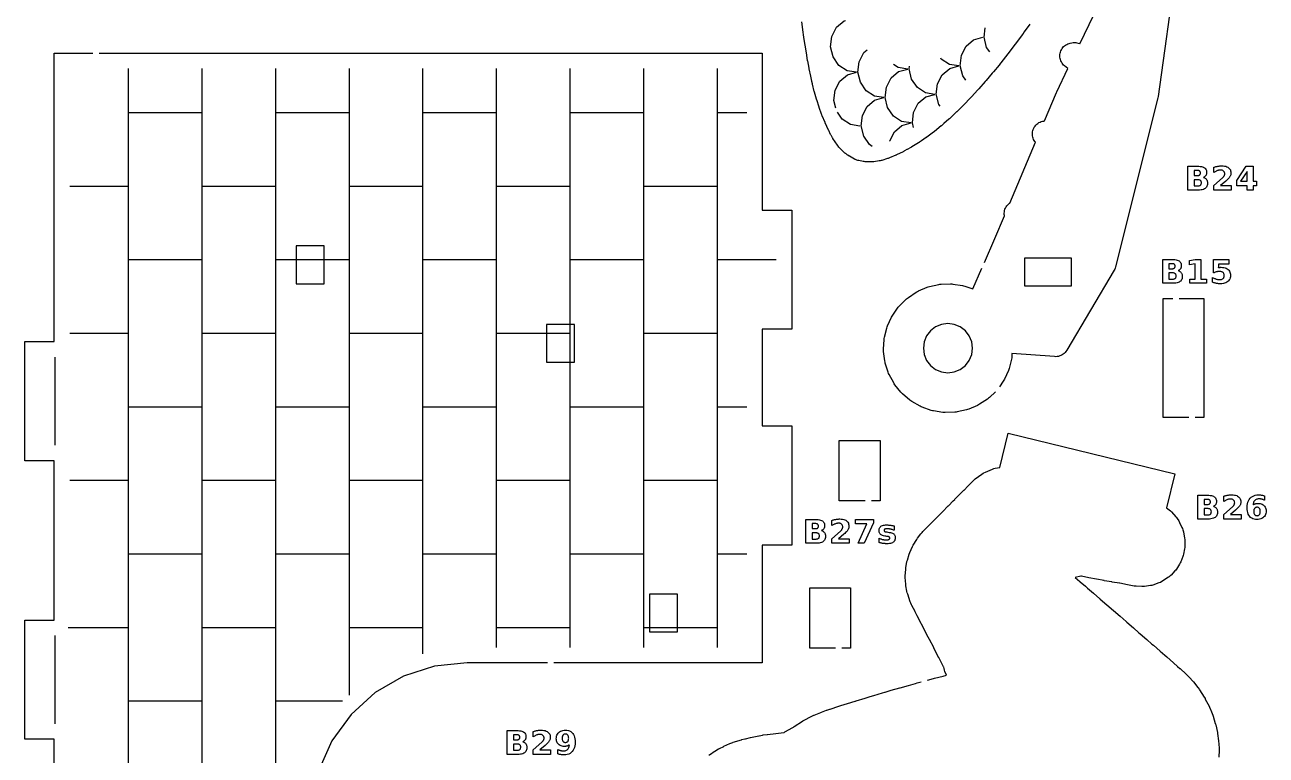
# Model space of a CAD drawing. Header units: millimetres. Extents: x 8 to 297, y 5 to 291.
# Drawn here: x 169.9 to 296.4, y 93.5 to 168 of the extents above; entities that cross this region are included whole.
import ezdxf

# ---------------------------------------------------------------- set-up
doc = ezdxf.new("R2010")
doc.units = ezdxf.units.MM
for name, color, linetype in [('CUT', 1, 'CONTINUOUS'), ('ENGRAVE', 5, 'CONTINUOUS'), ('SCORE', 7, 'CONTINUOUS')]:
    doc.layers.add(name, color=color, linetype=linetype)

msp = doc.modelspace()

# ---------------------------------------------------------------- linework, layer by layer
at = {"layer": 'CUT', "color": 1}
for points in [[(287.2132, 173.6751), (285.4101, 160.6549), (285.384, 160.52), (281.0891, 143.2938), (281.0524, 143.1723), (281.0035, 143.0533), (280.9441, 142.9412), (276.1002, 134.7829), (276.0275, 134.6734), (275.943, 134.5703), (275.8485, 134.4762), (275.7451, 134.3921), (275.6337, 134.3188), (275.5155, 134.2571), (275.3918, 134.2075), (275.2637, 134.1707), (275.1325, 134.1469), (274.9996, 134.1364), (274.8682, 134.1392), (270.5263, 134.4531), (270.5068, 134.1256), (270.494, 134.0056), (270.4703, 133.8873), (270.2353, 132.9448), (270.2007, 132.8292), (270.1557, 132.7173), (269.7515, 131.8341), (269.6963, 131.7268), (269.6314, 131.6251), (269.2394, 131.069)], [(267.7133, 143.7437), (268.7735, 146.1865), (268.7759, 146.192), (269.7451, 148.4886), (269.7484, 148.4977), (269.7454, 148.5183), (269.7331, 148.6473), (269.7337, 148.7788), (269.7472, 148.9095), (269.7737, 149.0383), (269.8128, 149.1638), (269.8641, 149.2848), (269.9271, 149.4001), (270.0013, 149.5086), (270.0859, 149.6093), (270.18, 149.701), (270.2813, 149.7819), (270.2943, 149.7912), (270.2985, 149.8), (272.9137, 155.9969), (272.8637, 156.0577), (272.7907, 156.167), (272.7288, 156.283), (272.6787, 156.4045), (272.6409, 156.5304), (272.6158, 156.6594), (272.6035, 156.7903), (272.6043, 156.9217), (272.6181, 157.0524), (272.6448, 157.1811), (272.6842, 157.3066), (272.7357, 157.4275), (272.799, 157.5427), (272.8734, 157.6511), (272.9581, 157.7515), (273.0524, 157.8431), (273.1553, 157.9249), (273.2658, 157.9961), (273.3828, 158.056), (273.5051, 158.104), (273.6317, 158.1397), (273.7611, 158.1626), (273.8299, 158.1679), (275.0592, 161.0806), (275.0859, 161.1398), (276.2268, 163.5032), (275.8857, 163.7814), (275.7903, 163.8674), (275.7026, 163.9636), (275.6247, 164.0681), (275.5575, 164.1796), (275.5015, 164.2973), (275.4574, 164.4198), (275.4255, 164.5461), (275.4061, 164.6749), (275.3995, 164.805), (275.4057, 164.9351), (275.4247, 165.064), (275.4562, 165.1904), (275.5, 165.3131), (275.5556, 165.4309), (275.6225, 165.5427), (275.7, 165.6473), (275.7875, 165.7439), (275.884, 165.8313), (275.9886, 165.9089), (276.1004, 165.9759), (276.2182, 166.0315), (276.3408, 166.0753), (276.4654, 166.1064), (276.6333, 166.1397), (276.7605, 166.1584), (276.8908, 166.1647), (277.0211, 166.158), (277.1501, 166.1387), (277.2766, 166.1067), (277.3993, 166.0624), (277.4505, 166.038), (279.3475, 169.9677)], [(272.335, 168.0346), (271.7694, 167.242), (271.6156, 167.0257), (271.6091, 167.0167), (271.6027, 167.0078), (271.5962, 166.9989), (271.1569, 166.4022), (270.8767, 166.0206), (270.8697, 166.011), (270.8625, 166.0015), (270.8554, 165.9921), (270.5256, 165.5593), (270.1361, 165.0456), (270.1283, 165.0354), (270.1205, 165.0253), (270.1126, 165.0152), (269.8765, 164.7159), (269.3937, 164.1001), (269.3851, 164.0893), (269.3765, 164.0785), (269.3679, 164.0678), (269.2073, 163.8714), (268.6495, 163.1846), (268.6401, 163.1731), (268.6306, 163.1617), (268.6211, 163.1504), (268.515, 163.0255), (267.9035, 162.3002), (267.893, 162.288), (267.8826, 162.2759), (267.8721, 162.2639), (267.7962, 162.1781), (267.1554, 161.4481), (267.1439, 161.4352), (267.1324, 161.4223), (267.1208, 161.4096), (267.0462, 161.329), (266.4053, 160.6303), (266.3926, 160.6166), (266.3799, 160.6031), (266.3671, 160.5897), (266.257, 160.4762), (265.6532, 159.8472), (265.6392, 159.8327), (265.625, 159.8184), (265.6108, 159.8043), (265.4244, 159.6214), (264.899, 159.1001), (264.8834, 159.0849), (264.8677, 159.0698), (264.8519, 159.0549), (264.5381, 158.7632), (264.1425, 158.3909), (264.1252, 158.375), (264.1078, 158.3591), (264.0903, 158.3435), (263.5856, 157.901), (263.3845, 157.7223), (263.3647, 157.705), (263.3448, 157.688), (263.3246, 157.6711), (262.6314, 157.1023), (262.6038, 157.0802), (262.576, 157.0586), (262.5498, 157.0388), (262.5412, 157.0324), (261.86, 156.5247), (261.8338, 156.5057), (261.8073, 156.4869), (261.7807, 156.4685), (261.3089, 156.1512), (261.0922, 156.0031), (261.0632, 155.9838), (261.034, 155.965), (261.0046, 155.9465), (260.3197, 155.5288), (260.2886, 155.5104), (260.2573, 155.4925), (260.2257, 155.4749), (259.8406, 155.2677), (259.8305, 155.2622), (259.8206, 155.2566), (259.8107, 155.2509), (259.569, 155.109), (259.5203, 155.0817), (259.471, 155.0555), (259.4212, 155.0303), (258.7547, 154.7104), (258.7275, 154.6977), (258.7001, 154.6854), (258.6726, 154.6733), (258.0298, 154.3996), (257.9618, 154.3728), (257.8924, 154.3476), (257.8318, 154.3273), (257.2579, 154.1497), (257.2081, 154.1353), (257.1817, 154.1283), (257.0804, 154.1054), (257.0536, 154.1004), (257.0024, 154.0919), (256.4625, 154.0131), (256.4086, 154.0064), (256.3801, 154.0034), (256.2715, 153.9965), (256.2429, 153.9959), (256.1885, 153.9957), (255.6628, 154.0051), (255.6029, 154.0075), (255.5714, 154.0095), (255.4522, 154.0223), (255.421, 154.0271), (255.362, 154.0375), (254.9308, 154.1236), (254.8662, 154.1382), (254.8324, 154.1467), (254.704, 154.1859), (254.58, 154.2376), (254.5486, 154.2526), (254.4895, 154.2826), (253.967, 154.5642), (253.916, 154.5931), (253.8895, 154.6089), (253.7917, 154.6732), (253.7667, 154.6913), (253.72, 154.7266), (253.5809, 154.8367), (253.5437, 154.8673), (253.5071, 154.8985), (253.471, 154.9303), (253.0873, 155.2816), (253.0438, 155.3233), (253.0214, 155.3458), (252.9402, 155.4349), (252.9199, 155.4593), (252.8823, 155.5064), (252.8088, 155.6034), (252.7853, 155.6353), (252.7623, 155.6676), (252.7398, 155.7001), (252.2823, 156.3836), (252.2648, 156.4105), (252.2476, 156.4376), (252.2307, 156.4649), (252.127, 156.6371), (252.0976, 156.6885), (252.0694, 156.7404), (252.0423, 156.793), (251.8541, 157.1791), (251.8449, 157.1985), (251.8358, 157.2179), (251.8269, 157.2375), (251.49, 157.9892), (251.4862, 157.9978), (251.1792, 158.6959), (251.1578, 158.7475), (251.1375, 158.7994), (251.1183, 158.8518), (250.8793, 159.5476), (250.8763, 159.5564), (250.8734, 159.5653), (250.8704, 159.5741), (250.6283, 160.3126), (250.6207, 160.3364), (250.6134, 160.3603), (250.6062, 160.3842), (250.4, 161.1027), (250.3934, 161.1265), (250.387, 161.1505), (250.3809, 161.1745), (250.197, 161.9179), (250.1951, 161.9257), (250.1932, 161.9335), (250.1914, 161.9413), (250.1343, 162.1845), (250.1324, 162.1929), (250.1305, 162.2011), (250.1286, 162.2096), (250.0153, 162.7217), (250.0127, 162.734), (249.8529, 163.4907), (249.8497, 163.5063), (249.8465, 163.522), (249.8435, 163.5377), (249.7036, 164.2881), (249.7012, 164.3015), (249.6989, 164.3148), (249.6966, 164.3282), (249.5685, 165.1024), (249.5673, 165.1097), (249.4416, 165.8964), (249.4409, 165.9006), (249.3192, 166.6783), (249.3179, 166.6867), (249.3167, 166.6951), (249.3154, 166.7035), (249.2049, 167.4737), (249.2037, 167.4821), (249.2025, 167.4905), (249.2014, 167.4989), (249.1006, 168.2711)], [(243.4372, 8.925), (172.925, 8.925), (172.925, 38.325), (169.925, 38.325), (169.925, 50.475), (172.925, 50.475), (172.925, 66.725), (169.925, 66.725), (169.925, 78.875), (172.925, 78.875), (172.925, 95.125), (169.925, 95.125), (169.925, 107.275), (172.925, 107.275), (172.925, 123.525), (169.925, 123.525), (169.925, 135.675), (172.925, 135.675), (172.925, 165.075), (176.85, 165.075)], [(177.5, 165.075), (245.075, 165.075), (245.075, 149.075), (248.075, 149.075), (248.075, 136.925), (245.075, 136.925), (245.075, 127.075), (248.075, 127.075), (248.075, 114.925), (245.075, 114.925), (245.075, 102.925), (223.85, 102.925)], [(268.831, 130.5656), (268.2195, 129.9702), (268.1292, 129.8901), (268.032, 129.8187), (267.2234, 129.2805), (267.12, 129.2184), (267.0113, 129.1661), (266.1176, 128.7856), (266.0045, 128.7435), (265.888, 128.7121), (264.9396, 128.5023), (264.8207, 128.4817), (264.7004, 128.4722), (263.7297, 128.4403), (263.609, 128.4419), (263.489, 128.4547), (262.5289, 128.6017), (262.4106, 128.6254), (262.295, 128.66), (261.3783, 128.9809), (261.2664, 129.026), (261.1591, 129.0812), (260.3169, 129.5651), (260.2152, 129.63), (260.1199, 129.704), (259.381, 130.3344), (259.2929, 130.4169), (259.2128, 130.5072), (258.6023, 131.2626), (258.5309, 131.3599), (258.4688, 131.4633), (258.0075, 132.3181), (257.9552, 132.4268), (257.9131, 132.5399), (257.6167, 133.4649), (257.5853, 133.5813), (257.5647, 133.7002), (257.4433, 134.6639), (257.4338, 134.7842), (257.4354, 134.9049), (257.4932, 135.8744), (257.506, 135.9944), (257.5297, 136.1127), (257.7647, 137.0552), (257.7993, 137.1708), (257.8443, 137.2827), (258.2485, 138.1659), (258.3037, 138.2732), (258.3686, 138.3749), (258.9282, 139.1688), (259.0022, 139.2641), (259.0846, 139.3522), (259.7805, 140.0298), (259.8708, 140.1099), (259.968, 140.1813), (260.7766, 140.7195), (260.88, 140.7816), (260.9887, 140.8339), (261.8824, 141.2144), (261.9955, 141.2565), (262.112, 141.2879), (263.0604, 141.4977), (263.1793, 141.5183), (263.2996, 141.5278), (264.2703, 141.5597), (264.391, 141.5581), (264.511, 141.5453), (265.4711, 141.3983), (265.5894, 141.3746), (265.705, 141.34), (266.5427, 141.0467), (267.4545, 143.1475)], [(288.55, 127.925), (285.925, 127.925), (285.925, 140.075), (286.9, 140.075)], [(287.55, 140.075), (290.075, 140.075), (290.075, 127.925), (289.2, 127.925)], [(255.55, 119.425), (252.925, 119.425), (252.925, 125.575), (257.075, 125.575), (257.075, 119.425), (256.2, 119.425)], [(261.9006, 101.1535), (262.2977, 101.2603), (262.3048, 101.2622), (262.6294, 101.3476), (262.6342, 101.3489), (263.5087, 101.5754), (263.5133, 101.5766), (263.855, 101.6638), (263.6885, 102.0467), (263.6367, 102.1862), (263.6005, 102.3305), (263.5741, 102.4671), (263.5689, 102.4885), (263.5598, 102.5084), (263.1046, 103.3864), (263.0886, 103.4169), (263.0836, 103.4264), (262.5993, 104.3658), (262.5484, 104.4636), (262.5452, 104.4698), (262.1148, 105.3072), (261.9869, 105.5536), (261.6256, 106.2446), (261.6218, 106.2519), (261.4252, 106.6337), (261.1366, 107.1853), (261.1303, 107.1974), (260.8653, 107.7165), (260.6524, 108.1265), (260.6457, 108.1395), (260.3202, 108.7837), (260.2989, 108.8278), (260.2132, 109.0139), (260.1632, 109.1386), (259.899, 109.9078), (259.8572, 110.0573), (259.8253, 110.2032), (259.8171, 110.2438), (259.7177, 110.7785), (259.698, 110.9361), (259.6535, 111.6204), (259.6529, 111.7845), (259.691, 112.4426), (259.7101, 112.6033), (259.8256, 113.2419), (259.8637, 113.398), (260.0549, 114.0181), (260.1119, 114.1697), (260.3808, 114.7714), (260.4569, 114.9169), (260.8112, 115.504), (260.9012, 115.6349), (261.2355, 116.0639), (261.2615, 116.0962), (261.3694, 116.2262), (261.4456, 116.3105), (262.0588, 116.933), (262.0656, 116.9399), (262.3564, 117.2309), (262.7213, 117.5968), (262.7257, 117.6012), (263.3851, 118.2565), (263.392, 118.2635), (263.4435, 118.3163), (264.0341, 118.9219), (264.0403, 118.9282), (264.5388, 119.4327), (264.5398, 119.4337), (264.6907, 119.5861), (264.6964, 119.5918), (265.361, 120.255), (265.6239, 120.5224), (265.6356, 120.5341), (266.0222, 120.9176), (266.6295, 121.5317), (266.7035, 121.6011), (266.7825, 121.6648), (267.4464, 122.1604), (267.5812, 122.249), (267.6592, 122.2936), (267.8131, 122.3692), (268.5519, 122.675), (268.6845, 122.722), (268.8213, 122.755), (269.2975, 122.844), (270.146, 126.3257), (287.1218, 122.1887), (286.2765, 118.7198), (286.5496, 118.5273), (286.6724, 118.4297), (286.7831, 118.3185), (287.2292, 117.8154), (287.2939, 117.7366), (287.3525, 117.6532), (287.5181, 117.3976), (287.607, 117.2375), (287.8475, 116.7241), (287.8939, 116.612), (287.9402, 116.4841), (287.9728, 116.3816), (287.9971, 116.2768), (288.1199, 115.6341), (288.1381, 115.5056), (288.1439, 115.3759), (288.1423, 114.7978), (288.1358, 114.6696), (288.1173, 114.5426), (288.0107, 113.9944), (287.9805, 113.8706), (287.9388, 113.7502), (287.7294, 113.226), (287.6756, 113.1082), (287.6109, 112.9961), (287.2836, 112.4866), (287.2116, 112.3851), (287.1305, 112.2906), (286.7327, 111.8676), (286.6589, 111.7949), (286.6384, 111.7763), (286.5544, 111.7058), (286.465, 111.6423), (285.7968, 111.2076), (285.6544, 111.1268), (285.5034, 111.0637), (284.8933, 110.8511), (284.7702, 110.8147), (284.6443, 110.79), (284.0376, 110.7009), (283.9012, 110.6878), (283.7641, 110.6886), (283.1695, 110.7221), (282.9881, 110.7448), (282.2868, 110.882), (281.5127, 111.0336), (281.492, 111.0373), (280.7181, 111.1614), (280.7035, 111.1639), (279.9269, 111.2973), (279.9124, 111.2999), (279.1378, 111.4418), (279.1234, 111.4445), (278.3454, 111.5959), (278.3426, 111.5964), (277.593, 111.7439), (277.5736, 111.7467), (277.5543, 111.7434), (276.9732, 111.6147), (277.4505, 111.2035), (277.4593, 111.1961), (278.0138, 110.7363), (278.0952, 110.6631), (278.1704, 110.5836), (278.1884, 110.5629), (278.2071, 110.5452), (278.8164, 110.0222), (279.4939, 109.4432), (279.5001, 109.4378), (279.5249, 109.4163), (279.5261, 109.4153), (280.1778, 108.8498), (280.854, 108.2654), (280.8604, 108.2598), (281.5367, 107.6678), (282.1554, 107.1277), (282.2164, 107.0743), (282.892, 106.4873), (282.8968, 106.4831), (283.4651, 105.9846), (283.5738, 105.8896), (284.2538, 105.2985), (284.7842, 104.8407), (284.93, 104.7148), (284.9349, 104.7105), (285.6119, 104.1203), (286.0972, 103.6975), (286.0984, 103.6965), (286.2897, 103.5294), (286.2921, 103.5273), (286.9696, 102.9328), (287.3985, 102.5561), (287.6414, 102.3425), (287.6545, 102.3307), (288.2913, 101.7554), (288.3567, 101.6921), (288.5907, 101.4498), (288.6184, 101.4203), (288.9527, 101.0525), (289.0107, 100.9842), (289.4616, 100.4158), (289.4951, 100.3718), (289.5918, 100.2389), (289.6357, 100.1749), (290.1104, 99.4364), (290.1469, 99.3762), (290.1974, 99.2878), (290.2273, 99.2323), (290.6035, 98.4946), (290.6393, 98.4186), (290.7559, 98.1494), (290.7741, 98.1052), (290.9796, 97.5802), (291.0108, 97.4911), (291.2457, 96.7385), (291.2553, 96.7063), (291.2628, 96.6797), (291.2834, 96.5976), (291.4534, 95.8151), (291.4715, 95.7128), (291.5754, 94.9549), (291.5851, 94.8585), (291.5934, 94.7278), (291.5941, 94.717), (291.6277, 94.1149), (291.6295, 94.0165), (291.6165, 93.29)], [(252.55, 104.425), (249.925, 104.425), (249.925, 110.575), (254.075, 110.575), (254.075, 104.425), (253.2, 104.425)], [(223.2, 102.925), (215.0039, 102.925), (211.6891, 102.5766), (208.5229, 101.5478), (205.6398, 99.8833), (203.1657, 97.6556), (201.2089, 94.9623), (199.8548, 91.921), (199.1626, 88.6646), (199.1626, 85.3354), (199.8548, 82.079), (201.2089, 79.0377), (203.1657, 76.3444), (205.6398, 74.1167), (208.5229, 72.4522), (211.6891, 71.4234), (215.0039, 71.075), (238.2128, 71.075)], [(239.6476, 93.4999), (239.7256, 93.566), (239.8084, 93.626), (240.1835, 93.877), (240.24, 93.9128), (240.6189, 94.1398), (240.7257, 94.1974), (241.1578, 94.4055), (241.1765, 94.4144), (241.7753, 94.6914), (241.8879, 94.7375), (242.0706, 94.8026), (242.1215, 94.8196), (242.9694, 95.084), (243.0099, 95.096), (243.291, 95.174), (243.3537, 95.1898), (243.8624, 95.3048), (243.8786, 95.3084), (244.7211, 95.488), (244.7601, 95.4957), (245.114, 95.5602), (245.1709, 95.5693), (245.5865, 95.6267), (245.6181, 95.6307), (246.4483, 95.7253), (246.452, 95.7257), (247.2636, 95.8159), (247.278, 95.8182), (247.3021, 95.8328), (247.3905, 95.8904), (248.1946, 96.3418), (248.2476, 96.3753), (248.2864, 96.4027), (248.3384, 96.4375), (249.1751, 96.9706), (249.2249, 97.0008), (249.2328, 97.0054), (249.2798, 97.0312), (250.121, 97.4731), (250.1807, 97.5026), (250.3282, 97.571), (250.3686, 97.5889), (251.0428, 97.8747), (251.1112, 97.9015), (251.6246, 98.0865), (251.6576, 98.0979), (251.9773, 98.2038), (251.9841, 98.2061), (252.8756, 98.496), (253.0813, 98.5627), (253.092, 98.5662), (253.7687, 98.7795), (254.5544, 99.0277), (254.5644, 99.0308), (254.6593, 99.06), (254.6622, 99.0609), (255.5505, 99.3317), (256.056, 99.4857), (256.0656, 99.4886), (256.4399, 99.5996), (257.3262, 99.8629), (257.3282, 99.8635), (257.5816, 99.9383), (257.5889, 99.9405), (258.2123, 100.1208), (258.2158, 100.1218), (259.1014, 100.3753), (259.1313, 100.384), (259.1396, 100.3864), (259.9832, 100.6253), (259.9849, 100.6257), (260.6971, 100.8264), (260.7046, 100.8285), (260.8662, 100.873), (260.8709, 100.8743), (261.2732, 100.9835)]]:
    msp.add_lwpolyline(points, dxfattribs=at)
for points in [[(197.575, 145.425), (197.575, 141.575), (200.425, 141.575), (200.425, 145.425), (197.575, 145.425)], [(276.5766, 141.3726), (276.5766, 144.1626), (271.7866, 144.1626), (271.7866, 141.3726), (276.5766, 141.3726)], [(225.925, 137.425), (223.075, 137.425), (223.075, 133.575), (225.925, 133.575), (225.925, 137.425)], [(264, 137.5061), (263.3514, 137.4207), (262.747, 137.1703), (262.2279, 136.7721), (261.8297, 136.253), (261.5793, 135.6486), (261.4939, 135), (261.5793, 134.3514), (261.8297, 133.747), (262.2279, 133.2279), (262.747, 132.8297), (263.3514, 132.5793), (264, 132.4939), (264.6486, 132.5793), (265.253, 132.8297), (265.7721, 133.2279), (266.1703, 133.747), (266.4207, 134.3514), (266.5061, 135), (266.4207, 135.6486), (266.1703, 136.253), (265.7721, 136.7721), (265.253, 137.1703), (264.6486, 137.4207), (264, 137.5061)], [(233.575, 109.925), (233.575, 106.075), (236.425, 106.075), (236.425, 109.925), (233.575, 109.925)]]:
    msp.add_lwpolyline(points, close=True, dxfattribs=at)
at = {"layer": 'ENGRAVE', "color": 5}
for points in [[(290.2119, 152.3346), (290.2614, 152.2958), (290.3059, 152.2514), (290.3453, 152.2015), (290.3791, 152.1469), (290.4068, 152.0883), (290.4283, 152.0257), (290.4437, 151.9592), (290.4529, 151.8887), (290.456, 151.8142), (290.4494, 151.7019), (290.4296, 151.5997), (290.3966, 151.5074), (290.3504, 151.425), (290.291, 151.3526), (290.2184, 151.2901), (290.1323, 151.2374), (290.0325, 151.1942), (289.9189, 151.1607), (289.7916, 151.1367), (289.6505, 151.1223), (289.4957, 151.1175), (288.4557, 151.1175), (288.4557, 153.5476), (289.3964, 153.5476), (289.5574, 153.5433), (289.7029, 153.5306), (289.8328, 153.5093), (289.9473, 153.4796), (290.0462, 153.4413), (290.1297, 153.3946), (290.199, 153.3385), (290.2558, 153.2721), (290.3, 153.1956), (290.3315, 153.1088), (290.3504, 153.0119), (290.3567, 152.9047), (290.3544, 152.847), (290.3475, 152.7923), (290.336, 152.7405), (290.3198, 152.6916), (290.2991, 152.6457), (290.2737, 152.6027), (290.244, 152.563), (290.2101, 152.5269), (290.172, 152.4943), (290.1298, 152.4653), (290.0834, 152.4399), (290.0328, 152.418), (290.0976, 152.3957), (290.1572, 152.3679), (290.2119, 152.3346)], [(289.5198, 152.614), (289.5592, 152.6231), (289.5946, 152.6357), (289.6261, 152.652), (289.6536, 152.6719), (289.677, 152.6953), (289.6961, 152.7222), (289.711, 152.7525), (289.7216, 152.7862), (289.728, 152.8234), (289.7301, 152.864), (289.728, 152.9041), (289.7216, 152.9409), (289.711, 152.9744), (289.6961, 153.0047), (289.677, 153.0316), (289.6536, 153.0552), (289.6261, 153.0754), (289.5946, 153.0918), (289.5592, 153.1046), (289.5198, 153.1138), (289.4764, 153.1193), (289.429, 153.1211), (289.0823, 153.1211), (289.0823, 152.6068), (289.429, 152.6068), (289.4764, 152.6086), (289.5198, 152.614)], [(292.8533, 151.1175), (291.0874, 151.1175), (291.0874, 151.5782), (291.9744, 152.361), (292.0123, 152.3967), (292.0468, 152.4321), (292.0778, 152.4672), (292.1054, 152.5021), (292.1295, 152.5367), (292.1502, 152.571), (292.1676, 152.6054), (292.1819, 152.6403), (292.1929, 152.6756), (292.2008, 152.7113), (292.2056, 152.7475), (292.2072, 152.7842), (292.204, 152.8393), (292.1944, 152.8907), (292.1785, 152.9384), (292.1562, 152.9824), (292.1275, 153.0227), (292.0924, 153.0593), (292.0521, 153.0911), (292.0075, 153.1171), (291.9588, 153.1374), (291.9058, 153.1519), (291.8486, 153.1606), (291.7873, 153.1634), (291.7377, 153.1617), (291.6865, 153.1565), (291.6339, 153.1478), (291.5796, 153.1356), (291.5239, 153.1199), (291.4666, 153.1008), (291.4079, 153.0782), (291.3478, 153.0522), (291.2864, 153.0229), (291.2236, 152.9901), (291.1594, 152.954), (291.0939, 152.9144), (291.0939, 153.4483), (291.1643, 153.4707), (291.2344, 153.4912), (291.3043, 153.5099), (291.3738, 153.5268), (291.4431, 153.5417), (291.5122, 153.5549), (291.5809, 153.5661), (291.6491, 153.5752), (291.7169, 153.5823), (291.7842, 153.5874), (291.851, 153.5905), (291.9175, 153.5915), (292.0575, 153.5862), (292.1866, 153.5702), (292.305, 153.5435), (292.4126, 153.5061), (292.5094, 153.4581), (292.5954, 153.3994), (292.6692, 153.3312), (292.7296, 153.2546), (292.7766, 153.1695), (292.8102, 153.0761), (292.8303, 152.9742), (292.8371, 152.864), (292.8342, 152.7985), (292.8257, 152.7346), (292.8114, 152.6721), (292.7915, 152.6111), (292.7658, 152.5517), (292.7345, 152.4937), (292.6941, 152.4332), (292.641, 152.3663), (292.5754, 152.2929), (292.4972, 152.213), (292.4065, 152.1267), (292.3032, 152.0339), (291.784, 151.5782), (292.8533, 151.5782), (292.8533, 151.1175)], [(295.4427, 152.0144), (295.4427, 151.5603), (295.096, 151.5603), (295.096, 151.1175), (294.5036, 151.1175), (294.5036, 151.5603), (293.4261, 151.5603), (293.4261, 152.0974), (294.3994, 153.5476), (295.096, 153.5476), (295.096, 152.0144), (295.4427, 152.0144)], [(289.6155, 151.5639), (289.6603, 151.5794), (289.6998, 151.5994), (289.7342, 151.6237), (289.7633, 151.6526), (289.7871, 151.6859), (289.8056, 151.7238), (289.8188, 151.7662), (289.8267, 151.8132), (289.8294, 151.8646), (289.8268, 151.915), (289.8189, 151.9611), (289.8058, 152.0028), (289.7874, 152.04), (289.7638, 152.0729), (289.735, 152.1014), (289.7008, 152.1256), (289.6614, 152.1453), (289.6166, 152.1606), (289.5664, 152.1716), (289.511, 152.1782), (289.4501, 152.1804), (289.0823, 152.1804), (289.0823, 151.544), (289.4501, 151.544), (289.5105, 151.5462), (289.5656, 151.5528), (289.6155, 151.5639)], [(294.5036, 153.0316), (293.8167, 152.0144), (294.5036, 152.0144), (294.5036, 153.0316)], [(287.6864, 142.7922), (287.7309, 142.7479), (287.7703, 142.698), (287.8041, 142.6434), (287.8318, 142.5848), (287.8533, 142.5222), (287.8687, 142.4557), (287.8779, 142.3852), (287.881, 142.3106), (287.8744, 142.1984), (287.8546, 142.0962), (287.8216, 142.0038), (287.7754, 141.9215), (287.716, 141.849), (287.6433, 141.7866), (287.5573, 141.7338), (287.4574, 141.6907), (287.3439, 141.6572), (287.2166, 141.6332), (287.0755, 141.6188), (286.9207, 141.614), (285.8807, 141.614), (285.8807, 144.044), (286.8214, 144.044), (286.9824, 144.0398), (287.1278, 144.027), (287.2578, 144.0058), (287.3723, 143.976), (287.4712, 143.9378), (287.5546, 143.891), (287.624, 143.8349), (287.6808, 143.7686), (287.7249, 143.6921), (287.7565, 143.6053), (287.7754, 143.5083), (287.7817, 143.4011), (287.7794, 143.3435), (287.7725, 143.2887), (287.7609, 143.237), (287.7448, 143.1881), (287.724, 143.1422), (287.6987, 143.0992), (287.6689, 143.0595), (287.635, 143.0234), (287.597, 142.9908), (287.5547, 142.9618), (287.5083, 142.9363), (287.4578, 142.9145), (287.5225, 142.8922), (287.5822, 142.8644), (287.6368, 142.8311), (287.6864, 142.7922)], [(286.9842, 143.1196), (287.0196, 143.1322), (287.0511, 143.1485), (287.0786, 143.1684), (287.1019, 143.1918), (287.1211, 143.2187), (287.1359, 143.249), (287.1466, 143.2827), (287.1529, 143.3198), (287.1551, 143.3604), (287.1529, 143.4006), (287.1466, 143.4374), (287.1359, 143.4709), (287.1211, 143.5011), (287.1019, 143.5281), (287.0786, 143.5517), (287.0511, 143.5718), (287.0196, 143.5883), (286.9842, 143.6011), (286.9447, 143.6103), (286.9013, 143.6158), (286.854, 143.6176), (286.5073, 143.6176), (286.5073, 143.1033), (286.854, 143.1033), (286.9013, 143.1051), (286.9447, 143.1105), (286.9842, 143.1196)], [(289.1927, 143.6176), (288.6247, 143.5004), (288.6247, 143.9269), (289.1894, 144.044), (289.7851, 144.044), (289.7851, 142.047), (290.3385, 142.047), (290.3385, 141.614), (288.6393, 141.614), (288.6393, 142.047), (289.1927, 142.047), (289.1927, 143.6176)], [(292.6122, 144.044), (292.6122, 143.5834), (291.5542, 143.5834), (291.5542, 143.2075), (291.5781, 143.2137), (291.6021, 143.2195), (291.626, 143.2247), (291.6501, 143.2295), (291.6741, 143.2338), (291.6983, 143.2376), (291.7226, 143.2408), (291.7472, 143.2434), (291.7721, 143.2455), (291.7974, 143.247), (291.8229, 143.2479), (291.8488, 143.2481), (291.9915, 143.242), (292.1232, 143.2235), (292.2439, 143.1926), (292.3537, 143.1494), (292.4526, 143.0939), (292.5405, 143.026), (292.6161, 142.9471), (292.678, 142.8584), (292.7261, 142.7601), (292.7605, 142.652), (292.7811, 142.5342), (292.7879, 142.4067), (292.7805, 142.2801), (292.758, 142.1631), (292.7206, 142.0555), (292.6682, 141.9575), (292.6009, 141.8689), (292.5186, 141.7898), (292.423, 141.7217), (292.3158, 141.6659), (292.1969, 141.6226), (292.0665, 141.5916), (291.9244, 141.573), (291.7707, 141.5668), (291.7019, 141.5679), (291.6333, 141.5713), (291.565, 141.5768), (291.4969, 141.5846), (291.429, 141.5945), (291.3613, 141.6067), (291.2939, 141.6212), (291.2265, 141.6379), (291.1593, 141.657), (291.0922, 141.6783), (291.0253, 141.702), (290.9585, 141.728), (290.9585, 142.2211), (291.0241, 142.1847), (291.0886, 142.1515), (291.152, 142.1214), (291.2142, 142.0945), (291.2753, 142.0708), (291.3353, 142.0502), (291.3941, 142.0328), (291.4519, 142.0186), (291.5084, 142.0075), (291.5639, 141.9996), (291.6182, 141.9948), (291.6714, 141.9933), (291.7447, 141.9964), (291.8126, 142.0056), (291.8751, 142.0211), (291.9322, 142.0428), (291.9839, 142.0707), (292.0303, 142.1048), (292.0703, 142.1441), (292.1031, 142.1879), (292.1286, 142.236), (292.1468, 142.2885), (292.1577, 142.3454), (292.1613, 142.4067), (292.1577, 142.4684), (292.1468, 142.5257), (292.1286, 142.5784), (292.1031, 142.6266), (292.0703, 142.6703), (292.0303, 142.7094), (291.9839, 142.7432), (291.9322, 142.7709), (291.8751, 142.7924), (291.8126, 142.8078), (291.7447, 142.817), (291.6714, 142.8201), (291.6259, 142.8191), (291.5794, 142.8162), (291.5318, 142.8113), (291.4833, 142.8045), (291.4338, 142.7958), (291.3833, 142.7851), (291.3317, 142.7724), (291.2788, 142.7575), (291.2246, 142.7405), (291.1692, 142.7214), (291.1125, 142.7002), (291.0545, 142.6769), (291.0545, 144.044), (292.6122, 144.044)], [(287.0853, 142.0759), (287.1248, 142.0958), (287.1591, 142.1202), (287.1882, 142.1491), (287.212, 142.1824), (287.2305, 142.2203), (287.2438, 142.2627), (287.2517, 142.3096), (287.2543, 142.3611), (287.2517, 142.4115), (287.2439, 142.4576), (287.2307, 142.4992), (287.2124, 142.5365), (287.1888, 142.5694), (287.1599, 142.5979), (287.1258, 142.622), (287.0863, 142.6418), (287.0415, 142.6571), (286.9914, 142.6681), (286.9359, 142.6747), (286.8751, 142.6769), (286.5073, 142.6769), (286.5073, 142.0405), (286.8751, 142.0405), (286.9355, 142.0427), (286.9906, 142.0493), (287.0405, 142.0604), (287.0853, 142.0759)], [(291.2735, 118.7577), (291.318, 118.7134), (291.3574, 118.6635), (291.3912, 118.6089), (291.4189, 118.5503), (291.4404, 118.4877), (291.4558, 118.4212), (291.465, 118.3507), (291.4681, 118.2762), (291.4615, 118.1639), (291.4417, 118.0617), (291.4087, 117.9694), (291.3625, 117.887), (291.3031, 117.8145), (291.2305, 117.7521), (291.1444, 117.6994), (291.0446, 117.6562), (290.931, 117.6227), (290.8037, 117.5987), (290.6626, 117.5843), (290.5078, 117.5795), (289.4678, 117.5795), (289.4678, 120.0096), (290.4085, 120.0096), (290.5695, 120.0053), (290.715, 119.9926), (290.8449, 119.9713), (290.9594, 119.9416), (291.0583, 119.9033), (291.1418, 119.8566), (291.2111, 119.8005), (291.2679, 119.7341), (291.3121, 119.6576), (291.3436, 119.5708), (291.3625, 119.4738), (291.3688, 119.3667), (291.3665, 119.309), (291.3596, 119.2543), (291.3481, 119.2025), (291.3319, 119.1536), (291.3112, 119.1077), (291.2858, 119.0647), (291.2561, 119.025), (291.2222, 118.9889), (291.1841, 118.9563), (291.1419, 118.9273), (291.0955, 118.9019), (291.0449, 118.88), (291.1097, 118.8577), (291.1693, 118.8299), (291.224, 118.7966), (291.2735, 118.7577)], [(290.5713, 119.0851), (290.6067, 119.0977), (290.6382, 119.114), (290.6657, 119.1339), (290.6891, 119.1573), (290.7082, 119.1842), (290.7231, 119.2145), (290.7337, 119.2482), (290.7401, 119.2854), (290.7422, 119.326), (290.7401, 119.3661), (290.7337, 119.4029), (290.7231, 119.4364), (290.7082, 119.4667), (290.6891, 119.4936), (290.6657, 119.5172), (290.6382, 119.5373), (290.6067, 119.5538), (290.5713, 119.5666), (290.5319, 119.5758), (290.4885, 119.5813), (290.4411, 119.5831), (290.0944, 119.5831), (290.0944, 119.0688), (290.4411, 119.0688), (290.4885, 119.0706), (290.5319, 119.076), (290.5713, 119.0851)], [(293.8654, 117.5795), (292.0995, 117.5795), (292.0995, 118.0402), (292.9865, 118.823), (293.0244, 118.8587), (293.0589, 118.8941), (293.0899, 118.9292), (293.1175, 118.9641), (293.1416, 118.9987), (293.1623, 119.033), (293.1797, 119.0674), (293.194, 119.1023), (293.205, 119.1376), (293.2129, 119.1733), (293.2177, 119.2095), (293.2193, 119.2462), (293.2161, 119.3013), (293.2065, 119.3527), (293.1906, 119.4004), (293.1683, 119.4444), (293.1396, 119.4847), (293.1045, 119.5213), (293.0642, 119.5531), (293.0196, 119.5791), (292.9709, 119.5994), (292.9179, 119.6139), (292.8607, 119.6225), (292.7994, 119.6254), (292.7498, 119.6237), (292.6986, 119.6185), (292.646, 119.6098), (292.5917, 119.5976), (292.536, 119.5819), (292.4787, 119.5628), (292.42, 119.5402), (292.3599, 119.5142), (292.2985, 119.4849), (292.2357, 119.4521), (292.1715, 119.416), (292.106, 119.3764), (292.106, 119.9103), (292.1764, 119.9327), (292.2465, 119.9532), (292.3164, 119.9719), (292.3859, 119.9888), (292.4553, 120.0037), (292.5243, 120.0169), (292.593, 120.0281), (292.6612, 120.0372), (292.729, 120.0443), (292.7963, 120.0494), (292.8631, 120.0525), (292.9296, 120.0535), (293.0696, 120.0482), (293.1987, 120.0322), (293.3171, 120.0055), (293.4247, 119.9681), (293.5215, 119.9201), (293.6075, 119.8614), (293.6813, 119.7932), (293.7417, 119.7166), (293.7887, 119.6315), (293.8223, 119.5381), (293.8424, 119.4362), (293.8492, 119.326), (293.8463, 119.2605), (293.8378, 119.1966), (293.8235, 119.1341), (293.8036, 119.0731), (293.7779, 119.0137), (293.7466, 118.9557), (293.7062, 118.8952), (293.6531, 118.8283), (293.5875, 118.7549), (293.5094, 118.675), (293.4186, 118.5887), (293.3153, 118.4959), (292.7961, 118.0402), (293.8654, 118.0402), (293.8654, 117.5795)], [(296.2182, 119.5202), (296.1682, 119.5414), (296.1191, 119.5605), (296.0711, 119.5775), (296.024, 119.5924), (295.9779, 119.6051), (295.9325, 119.6158), (295.8875, 119.6245), (295.8428, 119.6313), (295.7985, 119.6362), (295.7546, 119.6391), (295.711, 119.6401), (295.6211, 119.6358), (295.5381, 119.6228), (295.462, 119.6012), (295.3927, 119.571), (295.3303, 119.5321), (295.2748, 119.4847), (295.2263, 119.4287), (295.1851, 119.3643), (295.1511, 119.2916), (295.1243, 119.2105), (295.1048, 119.121), (295.0925, 119.0232), (295.1288, 119.0487), (295.1661, 119.072), (295.2044, 119.093), (295.2437, 119.1118), (295.284, 119.1285), (295.3253, 119.1429), (295.3677, 119.155), (295.4113, 119.165), (295.4563, 119.1728), (295.5025, 119.1783), (295.55, 119.1816), (295.5987, 119.1827), (295.7189, 119.1767), (295.8312, 119.1585), (295.9354, 119.1282), (296.0316, 119.0858), (296.1199, 119.0313), (296.2001, 118.9646), (296.27, 118.8882), (296.3271, 118.8042), (296.3716, 118.7128), (296.4034, 118.6138), (296.4224, 118.5073), (296.4288, 118.3933), (296.4217, 118.2675), (296.4004, 118.1502), (296.3649, 118.0416), (296.3152, 117.9416), (296.2513, 117.8502), (296.1732, 117.7675), (296.0832, 117.6957), (295.9835, 117.6369), (295.8742, 117.5911), (295.7551, 117.5585), (295.6264, 117.5389), (295.488, 117.5323), (295.3361, 117.5412), (295.1961, 117.5679), (295.0679, 117.6123), (294.9516, 117.6745), (294.8473, 117.7544), (294.7548, 117.8522), (294.6755, 117.9662), (294.6106, 118.0951), (294.5601, 118.2389), (294.524, 118.3976), (294.5024, 118.5711), (294.4952, 118.7596), (294.5036, 118.9531), (294.5289, 119.1324), (294.5711, 119.2973), (294.6301, 119.4478), (294.706, 119.5841), (294.7987, 119.706), (294.9062, 119.8112), (295.0261, 119.8972), (295.1586, 119.9642), (295.3037, 120.012), (295.4612, 120.0407), (295.6313, 120.0502), (295.6869, 120.0495), (295.7419, 120.0474), (295.7965, 120.0437), (295.8504, 120.0387), (295.9039, 120.0322), (295.9568, 120.0242), (296.0093, 120.0148), (296.0617, 120.0039), (296.1138, 119.9917), (296.1658, 119.9779), (296.2176, 119.9627), (296.2693, 119.9461), (296.2693, 119.4969), (296.2182, 119.5202)], [(290.6724, 118.0414), (290.7119, 118.0614), (290.7463, 118.0857), (290.7754, 118.1146), (290.7992, 118.1479), (290.8177, 118.1858), (290.8309, 118.2282), (290.8388, 118.2752), (290.8415, 118.3266), (290.8389, 118.377), (290.831, 118.4231), (290.8179, 118.4648), (290.7995, 118.502), (290.7759, 118.5349), (290.7471, 118.5634), (290.7129, 118.5875), (290.6735, 118.6073), (290.6287, 118.6226), (290.5785, 118.6336), (290.5231, 118.6402), (290.4622, 118.6424), (290.0944, 118.6424), (290.0944, 118.006), (290.4622, 118.006), (290.5226, 118.0082), (290.5777, 118.0148), (290.6276, 118.0259), (290.6724, 118.0414)], [(295.3941, 118.7672), (295.3507, 118.7524), (295.3119, 118.7317), (295.2776, 118.7051), (295.248, 118.6725), (295.2228, 118.634), (295.2023, 118.5896), (295.1863, 118.5392), (295.1749, 118.483), (295.168, 118.4208), (295.1658, 118.3527), (295.168, 118.2845), (295.1749, 118.2224), (295.1863, 118.1661), (295.2023, 118.1157), (295.2228, 118.0713), (295.248, 118.0328), (295.2776, 118.0003), (295.3119, 117.9736), (295.3507, 117.9529), (295.3941, 117.9381), (295.442, 117.9292), (295.4945, 117.9262), (295.5475, 117.9292), (295.5959, 117.9381), (295.6396, 117.9529), (295.6786, 117.9736), (295.713, 118.0003), (295.7427, 118.0328), (295.7679, 118.0713), (295.7884, 118.1157), (295.8044, 118.1661), (295.8158, 118.2224), (295.8227, 118.2845), (295.8249, 118.3527), (295.8227, 118.4208), (295.8158, 118.483), (295.8044, 118.5392), (295.7884, 118.5896), (295.7679, 118.634), (295.7427, 118.6725), (295.713, 118.7051), (295.6786, 118.7317), (295.6396, 118.7524), (295.5959, 118.7672), (295.5475, 118.7761), (295.4945, 118.7791), (295.442, 118.7761), (295.3941, 118.7672)], [(251.3325, 116.2922), (251.377, 116.2479), (251.4164, 116.198), (251.4502, 116.1434), (251.4779, 116.0848), (251.4994, 116.0222), (251.5148, 115.9557), (251.524, 115.8852), (251.5271, 115.8106), (251.5205, 115.6984), (251.5007, 115.5962), (251.4677, 115.5038), (251.4215, 115.4215), (251.362, 115.349), (251.2894, 115.2866), (251.2034, 115.2338), (251.1035, 115.1907), (250.99, 115.1572), (250.8626, 115.1332), (250.7216, 115.1188), (250.5668, 115.114), (249.5267, 115.114), (249.5267, 117.544), (250.4675, 117.544), (250.6285, 117.5398), (250.7739, 117.527), (250.9039, 117.5058), (251.0184, 117.476), (251.1173, 117.4378), (251.2007, 117.391), (251.2701, 117.3349), (251.3269, 117.2686), (251.371, 117.1921), (251.4026, 117.1053), (251.4215, 117.0083), (251.4278, 116.9011), (251.4255, 116.8435), (251.4186, 116.7887), (251.407, 116.737), (251.3909, 116.6881), (251.3701, 116.6422), (251.3448, 116.5992), (251.315, 116.5595), (251.2811, 116.5234), (251.2431, 116.4908), (251.2008, 116.4618), (251.1544, 116.4363), (251.1039, 116.4145), (251.1686, 116.3922), (251.2283, 116.3644), (251.2829, 116.3311), (251.3325, 116.2922)], [(250.6303, 116.6196), (250.6657, 116.6322), (250.6972, 116.6485), (250.7247, 116.6684), (250.748, 116.6918), (250.7672, 116.7187), (250.782, 116.749), (250.7927, 116.7827), (250.799, 116.8198), (250.8012, 116.8604), (250.799, 116.9006), (250.7927, 116.9374), (250.782, 116.9709), (250.7672, 117.0011), (250.748, 117.0281), (250.7247, 117.0517), (250.6972, 117.0718), (250.6657, 117.0883), (250.6303, 117.1011), (250.5908, 117.1103), (250.5474, 117.1158), (250.5001, 117.1176), (250.1534, 117.1176), (250.1534, 116.6033), (250.5001, 116.6033), (250.5474, 116.6051), (250.5908, 116.6105), (250.6303, 116.6196)], [(253.9244, 115.114), (252.1584, 115.114), (252.1584, 115.5746), (253.0455, 116.3575), (253.0834, 116.3932), (253.1178, 116.4286), (253.1488, 116.4637), (253.1764, 116.4986), (253.2006, 116.5332), (253.2213, 116.5675), (253.2387, 116.6019), (253.2529, 116.6367), (253.264, 116.6721), (253.2719, 116.7078), (253.2767, 116.744), (253.2782, 116.7807), (253.2751, 116.8358), (253.2655, 116.8872), (253.2496, 116.9349), (253.2272, 116.9789), (253.1986, 117.0192), (253.1635, 117.0558), (253.1231, 117.0876), (253.0786, 117.1136), (253.0298, 117.1339), (252.9769, 117.1484), (252.9197, 117.157), (252.8583, 117.1599), (252.8087, 117.1582), (252.7576, 117.153), (252.7049, 117.1443), (252.6507, 117.1321), (252.595, 117.1164), (252.5377, 117.0973), (252.479, 117.0747), (252.4189, 117.0487), (252.3574, 117.0193), (252.2946, 116.9866), (252.2305, 116.9504), (252.165, 116.9109), (252.165, 117.4448), (252.2354, 117.4672), (252.3055, 117.4877), (252.3753, 117.5064), (252.4449, 117.5232), (252.5142, 117.5382), (252.5833, 117.5514), (252.6519, 117.5626), (252.7202, 117.5717), (252.7879, 117.5788), (252.8552, 117.5839), (252.9221, 117.587), (252.9885, 117.588), (253.1285, 117.5827), (253.2577, 117.5666), (253.3761, 117.54), (253.4837, 117.5026), (253.5805, 117.4546), (253.6664, 117.3959), (253.7403, 117.3277), (253.8007, 117.2511), (253.8477, 117.166), (253.8813, 117.0726), (253.9014, 116.9707), (253.9081, 116.8604), (253.9053, 116.795), (253.8967, 116.7311), (253.8825, 116.6686), (253.8626, 116.6076), (253.8369, 116.5482), (253.8056, 116.4902), (253.7651, 116.4297), (253.7121, 116.3628), (253.6465, 116.2894), (253.5683, 116.2095), (253.4776, 116.1232), (253.3743, 116.0304), (252.8551, 115.5746), (253.9244, 115.5746), (253.9244, 115.114)], [(256.4015, 117.1909), (255.4542, 115.114), (254.8439, 115.114), (255.7407, 117.0834), (254.5704, 117.0834), (254.5704, 117.544), (256.4015, 117.544), (256.4015, 117.1909)], [(258.4422, 116.4622), (258.3809, 116.485), (258.3203, 116.5056), (258.2604, 116.5241), (258.2013, 116.5404), (258.1429, 116.5545), (258.0854, 116.5664), (258.029, 116.5762), (257.9736, 116.5838), (257.9194, 116.5892), (257.8662, 116.5924), (257.8141, 116.5935), (257.7611, 116.5924), (257.7129, 116.5889), (257.6695, 116.5831), (257.6307, 116.5751), (257.5968, 116.5647), (257.5675, 116.552), (257.5429, 116.5369), (257.5228, 116.5194), (257.5071, 116.4993), (257.4959, 116.4768), (257.4892, 116.4518), (257.487, 116.4243), (257.4887, 116.4018), (257.4937, 116.3812), (257.5022, 116.3624), (257.5141, 116.3454), (257.5294, 116.3302), (257.548, 116.3168), (257.571, 116.3049), (257.5995, 116.294), (257.6332, 116.2843), (257.6724, 116.2756), (257.717, 116.268), (257.7669, 116.2615), (257.8695, 116.2468), (258.0105, 116.2258), (258.1353, 116.2007), (258.2438, 116.1716), (258.336, 116.1383), (258.412, 116.101), (258.4717, 116.0597), (258.5189, 116.0122), (258.5576, 115.9564), (258.5876, 115.8924), (258.6091, 115.8202), (258.622, 115.7398), (258.6263, 115.6511), (258.6203, 115.558), (258.6024, 115.473), (258.5726, 115.396), (258.5308, 115.3271), (258.4771, 115.2662), (258.4114, 115.2133), (258.334, 115.1686), (258.2447, 115.1319), (258.1437, 115.1034), (258.0309, 115.0831), (257.9064, 115.0709), (257.7702, 115.0668), (257.7096, 115.0676), (257.6484, 115.07), (257.5865, 115.0739), (257.5239, 115.0795), (257.4606, 115.0866), (257.3966, 115.0953), (257.332, 115.1056), (257.2669, 115.1175), (257.2011, 115.1309), (257.1348, 115.1459), (257.0678, 115.1626), (257.0003, 115.1808), (257.0003, 115.6235), (257.0586, 115.5964), (257.1174, 115.5717), (257.1767, 115.5494), (257.2365, 115.5294), (257.2968, 115.5118), (257.3576, 115.4965), (257.4188, 115.4836), (257.4803, 115.473), (257.5421, 115.4648), (257.6042, 115.4589), (257.6667, 115.4554), (257.7295, 115.4542), (257.7841, 115.4555), (257.834, 115.4594), (257.8792, 115.466), (257.9197, 115.4752), (257.9555, 115.487), (257.9866, 115.5014), (258.013, 115.5184), (258.0346, 115.5379), (258.0513, 115.56), (258.0633, 115.5846), (258.0705, 115.6117), (258.0729, 115.6414), (258.0713, 115.6663), (258.0663, 115.689), (258.0581, 115.7095), (258.0465, 115.7278), (258.0316, 115.7439), (258.0135, 115.7577), (257.9904, 115.77), (257.9608, 115.7813), (257.9246, 115.7917), (257.8818, 115.8011), (257.8325, 115.8096), (257.7767, 115.8172), (257.6741, 115.8302), (257.5509, 115.8488), (257.4407, 115.872), (257.3433, 115.8998), (257.2589, 115.9322), (257.1874, 115.9692), (257.1289, 116.0108), (257.0811, 116.0586), (257.0421, 116.1139), (257.0117, 116.1769), (256.99, 116.2474), (256.977, 116.3255), (256.9726, 116.4112), (256.9782, 116.5036), (256.9947, 116.5877), (257.0223, 116.6635), (257.0609, 116.731), (257.1105, 116.7901), (257.1712, 116.8409), (257.2433, 116.8837), (257.3271, 116.9187), (257.4227, 116.9459), (257.53, 116.9653), (257.6491, 116.977), (257.7799, 116.9809), (257.8341, 116.9802), (257.8892, 116.9782), (257.9451, 116.9748), (258.002, 116.97), (258.0598, 116.9639), (258.1185, 116.9565), (258.1785, 116.9476), (258.2402, 116.9371), (258.3036, 116.9251), (258.3688, 116.9116), (258.4356, 116.8966), (258.5042, 116.88), (258.5042, 116.4373), (258.4422, 116.4622)], [(250.7314, 115.5759), (250.7709, 115.5958), (250.8052, 115.6202), (250.8343, 115.6491), (250.8581, 115.6824), (250.8766, 115.7203), (250.8899, 115.7627), (250.8978, 115.8096), (250.9004, 115.8611), (250.8978, 115.9115), (250.89, 115.9576), (250.8768, 115.9992), (250.8585, 116.0365), (250.8349, 116.0694), (250.806, 116.0979), (250.7719, 116.122), (250.7324, 116.1418), (250.6876, 116.1571), (250.6375, 116.1681), (250.582, 116.1747), (250.5212, 116.1769), (250.1534, 116.1769), (250.1534, 115.5405), (250.5212, 115.5405), (250.5815, 115.5427), (250.6367, 115.5493), (250.6866, 115.5604), (250.7314, 115.5759)], [(220.8968, 94.7618), (220.9413, 94.7175), (220.9807, 94.6676), (221.0145, 94.613), (221.0422, 94.5544), (221.0637, 94.4918), (221.0791, 94.4253), (221.0883, 94.3548), (221.0914, 94.2803), (221.0848, 94.168), (221.065, 94.0658), (221.032, 93.9735), (220.9858, 93.8911), (220.9264, 93.8187), (220.8538, 93.7562), (220.7677, 93.7035), (220.6678, 93.6603), (220.5543, 93.6268), (220.427, 93.6028), (220.2859, 93.5884), (220.1311, 93.5836), (219.0911, 93.5836), (219.0911, 96.0137), (220.0318, 96.0137), (220.1928, 96.0094), (220.3383, 95.9967), (220.4682, 95.9754), (220.5827, 95.9457), (220.6816, 95.9074), (220.7651, 95.8607), (220.8344, 95.8046), (220.8912, 95.7382), (220.9353, 95.6617), (220.9669, 95.5749), (220.9858, 95.478), (220.9921, 95.3708), (220.9898, 95.3131), (220.9829, 95.2584), (220.9714, 95.2066), (220.9552, 95.1577), (220.9345, 95.1118), (220.9091, 95.0688), (220.8793, 95.0291), (220.8454, 94.993), (220.8074, 94.9604), (220.7651, 94.9314), (220.7188, 94.906), (220.6682, 94.8841), (220.733, 94.8618), (220.7926, 94.834), (220.8472, 94.8007), (220.8968, 94.7618)], [(220.1946, 95.0892), (220.23, 95.1018), (220.2615, 95.1181), (220.289, 95.138), (220.3124, 95.1614), (220.3315, 95.1883), (220.3464, 95.2186), (220.357, 95.2523), (220.3634, 95.2895), (220.3655, 95.3301), (220.3634, 95.3702), (220.357, 95.407), (220.3464, 95.4405), (220.3315, 95.4708), (220.3124, 95.4977), (220.289, 95.5213), (220.2615, 95.5414), (220.23, 95.5579), (220.1946, 95.5707), (220.1552, 95.5799), (220.1118, 95.5854), (220.0644, 95.5872), (219.7177, 95.5872), (219.7177, 95.0729), (220.0644, 95.0729), (220.1118, 95.0747), (220.1552, 95.0801), (220.1946, 95.0892)], [(223.4887, 93.5836), (221.7228, 93.5836), (221.7228, 94.0443), (222.6098, 94.8271), (222.6477, 94.8628), (222.6822, 94.8982), (222.7132, 94.9333), (222.7407, 94.9682), (222.7649, 95.0028), (222.7856, 95.0371), (222.803, 95.0715), (222.8172, 95.1064), (222.8283, 95.1417), (222.8362, 95.1774), (222.841, 95.2136), (222.8426, 95.2503), (222.8394, 95.3054), (222.8298, 95.3568), (222.8139, 95.4045), (222.7916, 95.4485), (222.7629, 95.4888), (222.7278, 95.5254), (222.6875, 95.5572), (222.6429, 95.5832), (222.5941, 95.6035), (222.5412, 95.618), (222.484, 95.6266), (222.4226, 95.6295), (222.373, 95.6278), (222.3219, 95.6226), (222.2692, 95.6139), (222.215, 95.6017), (222.1593, 95.586), (222.102, 95.5669), (222.0433, 95.5443), (221.9832, 95.5183), (221.9217, 95.489), (221.8589, 95.4562), (221.7948, 95.4201), (221.7293, 95.3805), (221.7293, 95.9144), (221.7997, 95.9368), (221.8698, 95.9573), (221.9396, 95.976), (222.0092, 95.9929), (222.0785, 96.0078), (222.1476, 96.021), (222.2162, 96.0322), (222.2845, 96.0413), (222.3522, 96.0484), (222.4196, 96.0535), (222.4864, 96.0566), (222.5528, 96.0576), (222.6928, 96.0523), (222.822, 96.0363), (222.9404, 96.0096), (223.048, 95.9722), (223.1448, 95.9242), (223.2307, 95.8655), (223.3046, 95.7973), (223.365, 95.7207), (223.412, 95.6356), (223.4456, 95.5422), (223.4657, 95.4403), (223.4724, 95.3301), (223.4696, 95.2646), (223.4611, 95.2007), (223.4468, 95.1382), (223.4269, 95.0772), (223.4012, 95.0178), (223.3699, 94.9598), (223.3294, 94.8993), (223.2764, 94.8324), (223.2108, 94.759), (223.1326, 94.6791), (223.0419, 94.5928), (222.9386, 94.5), (222.4194, 94.0443), (223.4887, 94.0443), (223.4887, 93.5836)], [(224.295, 94.0642), (224.3438, 94.0438), (224.3919, 94.0253), (224.4393, 94.0088), (224.4859, 93.9942), (224.5319, 93.9816), (224.5774, 93.9709), (224.6227, 93.9622), (224.6678, 93.9553), (224.7127, 93.9505), (224.7575, 93.9476), (224.8021, 93.9466), (224.8919, 93.9509), (224.975, 93.9639), (225.0511, 93.9855), (225.1204, 94.0157), (225.1827, 94.0545), (225.2383, 94.102), (225.2868, 94.158), (225.3281, 94.2224), (225.3624, 94.2951), (225.3894, 94.3762), (225.4094, 94.4656), (225.4222, 94.5635), (225.3849, 94.5375), (225.3468, 94.5137), (225.3078, 94.4923), (225.2681, 94.473), (225.2275, 94.4561), (225.1862, 94.4414), (225.1438, 94.429), (225.1003, 94.4188), (225.0556, 94.4109), (225.0097, 94.4052), (224.9626, 94.4018), (224.9144, 94.4007), (224.7941, 94.4067), (224.6819, 94.4248), (224.5777, 94.455), (224.4814, 94.4973), (224.3932, 94.5516), (224.313, 94.618), (224.2431, 94.6942), (224.1859, 94.7781), (224.1415, 94.8697), (224.1097, 94.9688), (224.0906, 95.0756), (224.0843, 95.1901), (224.0914, 95.3165), (224.1126, 95.4342), (224.148, 95.5433), (224.1975, 95.6436), (224.2612, 95.7353), (224.339, 95.8183), (224.4287, 95.8905), (224.5281, 95.9495), (224.6371, 95.9953), (224.7557, 96.0281), (224.8839, 96.0478), (225.0218, 96.0543), (225.1742, 96.0454), (225.3148, 96.0187), (225.4433, 95.9742), (225.56, 95.9118), (225.6647, 95.8317), (225.7575, 95.7337), (225.837, 95.6195), (225.9021, 95.4905), (225.9528, 95.3467), (225.989, 95.1883), (226.0107, 95.0151), (226.0179, 94.8271), (226.0094, 94.6336), (225.9841, 94.4543), (225.9418, 94.2894), (225.8826, 94.1388), (225.8065, 94.0026), (225.7135, 93.8807), (225.6058, 93.7755), (225.4855, 93.6894), (225.3526, 93.6225), (225.2072, 93.5747), (225.0491, 93.546), (224.8786, 93.5364), (224.822, 93.5371), (224.7663, 93.5392), (224.7113, 93.5428), (224.6572, 93.5477), (224.6039, 93.554), (224.5514, 93.5617), (224.4995, 93.5708), (224.448, 93.5813), (224.3968, 93.5932), (224.346, 93.6065), (224.2955, 93.6212), (224.2454, 93.6374), (224.2454, 94.0866), (224.295, 94.0642)], [(225.1191, 94.8194), (225.1626, 94.8343), (225.2016, 94.855), (225.236, 94.8816), (225.2659, 94.9142), (225.2913, 94.9527), (225.312, 94.9971), (225.3282, 95.0475), (225.3397, 95.1037), (225.3466, 95.1659), (225.3489, 95.234), (225.3466, 95.3017), (225.3397, 95.3635), (225.3282, 95.4196), (225.312, 95.4699), (225.2913, 95.5143), (225.2659, 95.553), (225.236, 95.5859), (225.2016, 95.6127), (225.1626, 95.6336), (225.1191, 95.6485), (225.0711, 95.6575), (225.0185, 95.6605), (224.966, 95.6575), (224.918, 95.6485), (224.8745, 95.6336), (224.8355, 95.6127), (224.8011, 95.5859), (224.7711, 95.553), (224.7458, 95.5143), (224.725, 95.4699), (224.7089, 95.4196), (224.6974, 95.3635), (224.6904, 95.3017), (224.6881, 95.234), (224.6904, 95.1659), (224.6974, 95.1037), (224.7089, 95.0475), (224.725, 94.9971), (224.7458, 94.9527), (224.7711, 94.9142), (224.8011, 94.8816), (224.8355, 94.855), (224.8745, 94.8343), (224.918, 94.8194), (224.966, 94.8106), (225.0185, 94.8076), (225.0711, 94.8106), (225.1191, 94.8194)], [(220.2957, 94.0455), (220.3352, 94.0655), (220.3695, 94.0898), (220.3986, 94.1187), (220.4224, 94.152), (220.441, 94.1899), (220.4542, 94.2323), (220.4621, 94.2793), (220.4648, 94.3307), (220.4621, 94.3811), (220.4543, 94.4272), (220.4412, 94.4689), (220.4228, 94.5061), (220.3992, 94.539), (220.3704, 94.5675), (220.3362, 94.5917), (220.2968, 94.6114), (220.252, 94.6267), (220.2018, 94.6377), (220.1463, 94.6443), (220.0855, 94.6465), (219.7177, 94.6465), (219.7177, 94.0101), (220.0855, 94.0101), (220.1459, 94.0123), (220.201, 94.0189), (220.2509, 94.03), (220.2957, 94.0455)]]:
    msp.add_lwpolyline(points, close=True, dxfattribs=at)
at = {"layer": 'SCORE', "color": 7}
for points in [[(254.6839, 163.1407), (253.7256, 163.2909), (252.8873, 163.836), (252.2965, 164.6932), (252.0431, 165.7319), (252.1659, 166.7939), (252.6461, 167.7176), (253.4105, 168.3624), (253.5674, 168.4075)], [(268.2586, 165.205), (267.9413, 165.6654), (267.688, 166.7041), (267.7982, 167.6581)], [(265.8116, 162.313), (265.5044, 162.7587), (265.2511, 163.7974), (265.3738, 164.8594), (265.854, 165.7831), (266.6184, 166.4279), (267.5507, 166.6956)], [(257.462, 160.558), (256.5037, 160.7082), (255.6653, 161.2534), (255.0745, 162.1105), (254.8212, 163.1492), (254.9439, 164.2112), (255.4241, 165.135), (255.754, 165.4132)], [(265.1138, 163.7888), (264.1555, 163.939), (263.3171, 164.4842), (263.2691, 164.5539)], [(180.5, 10.5), (180.5, 163.5)], [(188, 10.5), (188, 163.5)], [(195.5, 10.5), (195.5, 163.5)], [(203, 99.6258), (203, 163.5)], [(210.5, 103.8463), (210.5, 163.5)], [(218, 104.5), (218, 163.5)], [(225.5, 104.5), (225.5, 163.5)], [(233, 104.5), (233, 163.5)], [(240.5, 104.5), (240.5, 163.5)], [(260.24, 157.9753), (259.2817, 158.1255), (258.4433, 158.6707), (257.8525, 159.5279), (257.5992, 160.5665), (257.722, 161.6286), (258.2021, 162.5523), (258.9666, 163.1971), (259.8989, 163.4647)], [(259.8989, 163.4647), (258.9406, 163.6149), (258.4555, 163.9304)], [(262.6769, 160.8821), (261.7186, 161.0323), (260.8802, 161.5774), (260.2894, 162.4346), (260.0361, 163.4733), (260.0683, 163.7515)], [(263.197, 159.6639), (263.0675, 159.8519), (262.8142, 160.8906), (262.9369, 161.9526), (263.4171, 162.8764), (264.1815, 163.5212), (265.1138, 163.7888)], [(252.576, 159.4562), (252.3843, 160.2425), (252.507, 161.3045), (252.9872, 162.2282), (253.7516, 162.873), (254.6839, 163.1407)], [(260.4948, 157.5018), (260.3773, 157.9839), (260.5, 159.0459), (260.9802, 159.9696), (261.7446, 160.6144), (262.6769, 160.8821)], [(256.2899, 155.5796), (256.0064, 155.764), (255.4156, 156.6211), (255.1623, 157.6598), (255.2851, 158.7218), (255.7652, 159.6456), (256.5296, 160.2903), (257.462, 160.558)], [(188, 159), (180.5, 159)], [(203, 159), (195.5, 159)], [(218, 159), (210.5, 159)], [(233, 159), (225.5, 159)], [(243.5, 159), (240.5, 159)], [(255.0251, 157.6513), (254.0668, 157.8014), (253.2284, 158.3466), (252.7449, 159.0481)], [(258.0615, 156.1251), (258.0631, 156.1392), (258.5433, 157.0629), (259.3077, 157.7077), (260.24, 157.9753)], [(180.5, 151.5), (174.5, 151.5)], [(195.5, 151.5), (188, 151.5)], [(210.5, 151.5), (203, 151.5)], [(225.5, 151.5), (218, 151.5)], [(240.5, 151.5), (233, 151.5)], [(188, 144), (180.5, 144)], [(203, 144), (195.5, 144)], [(218, 144), (210.5, 144)], [(233, 144), (225.5, 144)], [(246.5, 144), (240.5, 144)], [(180.5, 136.5), (174.5, 136.5)], [(195.5, 136.5), (188, 136.5)], [(210.5, 136.5), (203, 136.5)], [(225.5, 136.5), (218, 136.5)], [(240.5, 136.5), (233, 136.5)], [(173, 125.1), (173, 134.1)], [(188, 129), (180.5, 129)], [(203, 129), (195.5, 129)], [(218, 129), (210.5, 129)], [(233, 129), (225.5, 129)], [(243.5, 129), (240.5, 129)], [(180.5, 121.5), (174.5, 121.5)], [(195.5, 121.5), (188, 121.5)], [(210.5, 121.5), (203, 121.5)], [(225.5, 121.5), (218, 121.5)], [(240.5, 121.5), (233, 121.5)], [(188, 114), (180.5, 114)], [(203, 114), (195.5, 114)], [(218, 114), (210.5, 114)], [(233, 114), (225.5, 114)], [(243.5, 114), (240.5, 114)], [(180.5, 106.5), (174.3262, 106.5)], [(195.5, 106.5), (188, 106.5)], [(210.5, 106.5), (203, 106.5)], [(225.5, 106.5), (218, 106.5)], [(240.5, 106.5), (233, 106.5)], [(173, 96.7), (173, 105.7)], [(188, 99), (180.5, 99)], [(202.305, 99), (195.5, 99)]]:
    msp.add_lwpolyline(points, dxfattribs=at)

doc.saveas('drawing.dxf')
